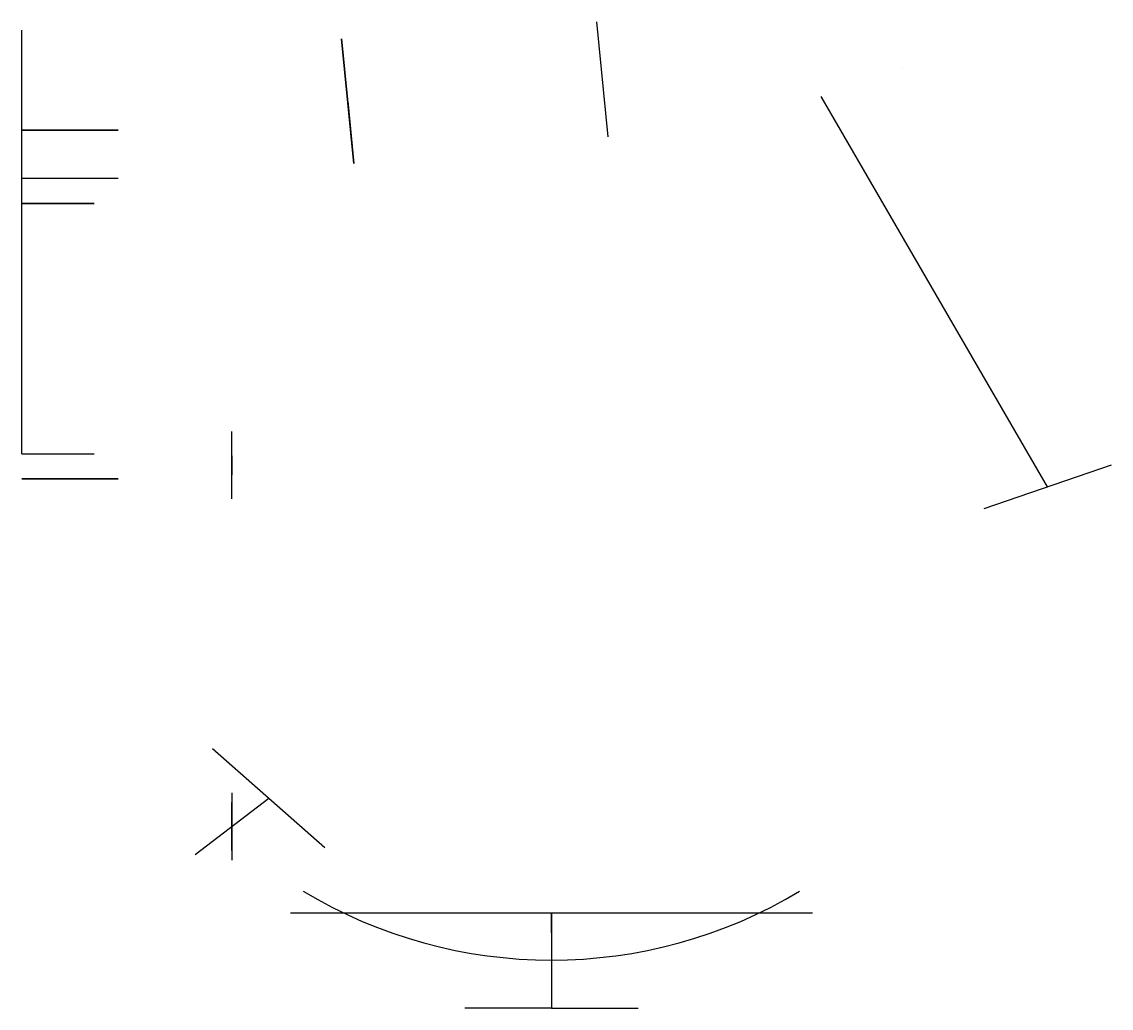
# Model space of a CAD drawing. Header units: inches. Extents: x 3.12 to 8.78, y 0.34 to 5.46.
import ezdxf

# ---------------------------------------------------------------- set-up
doc = ezdxf.new("R2010")
doc.units = ezdxf.units.IN
doc.header["$MEASUREMENT"] = 0

msp = doc.modelspace()

# ---------------------------------------------------------------- linework, layer by layer
at = {"extrusion": (-0.099336, 0.995054, 1.74583e-14)}
msp.add_line((6.1666, 4.8637, -3.7359), (6.107, 5.4607, -3.7359), dxfattribs=at)
msp.add_line((6.1666, 4.8637, -3.7359), (6.107, 5.4607, -3.7359), dxfattribs=at)
at = {"extrusion": (-1, -6.21104e-16, 0)}
msp.add_line((3.1214, 3.2178, 1.1487), (3.1214, 5.4178, 1.1487), dxfattribs=at)
for p, q in [((4.8457, 4.7251, -12.2125), (4.7811, 5.3718, -13.0375)), ((4.7811, 5.3718, -12.2125), (4.8457, 4.7251, -13.0375)), ((3.6214, 4.8978, 0.8987), (3.1214, 4.8978, 0.5587)), ((3.1214, 4.8978, 0.8987), (3.6214, 4.8978, 0.5587)), ((4.2126, 2.9825, 3.9993), (4.2126, 3.3325, 3.9993)), ((3.6214, 3.0878, 1.1487), (3.1214, 3.0878, 1.1487)), ((3.6214, 3.0878, 1.1487), (3.1214, 3.0878, 0.3087)), ((3.1214, 3.0878, 1.1487), (3.6214, 3.0878, 0.3087)), ((4.6947, 1.17, 1.1487), (4.1122, 1.6851, 1.1487)), ((4.4034, 1.4276, 1.1487), (4.0218, 1.1347, 1.1487)), ((4.2126, 1.1561, 1.3987), (4.2126, 1.4061, 1.3987)), ((4.5157, 0.8335, 0.7287), (7.2271, 0.8335, 0.7287)), ((5.8714, 0.8335, 0.7287), (5.8714, 0.3378, 0.7287)), ((5.8714, 0.3378, 0.7287), (5.8714, 0.3378, 0.3087))]:
    msp.add_line(p, q)
at = {"extrusion": (0.326257, -0.945281, 1.2326e-32)}
for p, q in [((7.6963, 5.2189, 1.5087), (7.6963, 5.2189, 0.2087)), ((8.4467, 3.0448, 0.2087), (7.2709, 5.0721, 0.8587)), ((8.7776, 3.1589, 0.8587), (8.1159, 2.9306, 0.8587))]:
    msp.add_line(p, q, dxfattribs=at)
at = {"extrusion": (0.995054, 0.099336, -3.42583e-15)}
for p, q in [((4.8134, 5.0484, -12.625), (4.8457, 4.7251, -12.625)), ((4.8457, 4.7251, -12.1687), (4.8457, 4.7251, -12.2562)), ((4.8457, 4.7251, -12.2125), (4.8457, 4.7251, -12.3))]:
    msp.add_line(p, q, dxfattribs=at)
at = {"extrusion": (-1, 0, 6.12323e-17)}
for p, q in [((3.1214, 4.6478, 1.1487), (3.6214, 4.6478, 0.3087)), ((3.1214, 4.6478, 0.3087), (3.6214, 4.6478, 1.1487)), ((3.1214, 4.5178, 1.0787), (3.4964, 4.5178, 1.0787)), ((3.4964, 4.5178, 0.3787), (3.1214, 4.5178, 0.3787)), ((3.4964, 4.5178, 1.0787), (3.4964, 4.5178, 0.3787)), ((3.1214, 3.2178, 1.0787), (3.4964, 3.2178, 1.0787)), ((3.1214, 3.0878, 0.3087), (3.6214, 3.0878, 1.1487)), ((3.1214, 3.0878, 1.1487), (3.6214, 3.0878, 0.3087))]:
    msp.add_line(p, q, dxfattribs=at)
at = {"extrusion": (-2.44758e-28, 1.72233e-14, -1)}
msp.add_line((4.2126, 3.2072, 3.9937), (4.2126, 3.1078, 4.005), dxfattribs=at)
at = {"extrusion": (3.28871e-15, 1, -6.06595e-15)}
for p, q in [((8.7075, 3.1348, 0.3087), (8.7075, 3.1348, 0.2087)), ((5.8714, 0.7288, 0.7287), (5.8714, 0.8335, 0.7287)), ((5.8714, 0.3378, 0.7287), (5.4214, 0.3378, 0.7238)), ((5.8714, 0.3378, 0.7287), (6.3213, 0.3378, 0.7336))]:
    msp.add_line(p, q, dxfattribs=at)
at = {"extrusion": (5.32907e-15, 1, 0)}
msp.add_line((3.3046, 3.0878, 0.8409), (3.4381, 3.0878, 0.6165), dxfattribs=at)
at = {"extrusion": (1.77636e-15, 1, 0)}
msp.add_line((4.2126, 1.4561, 1.2869), (4.2126, 1.1061, 1.2869), dxfattribs=at)
msp.add_arc((5.8714, 3.0878, 0.7287), 2.5, 238.978, 301.022)
msp.add_arc((5.8714, 3.0878, 0.7287), 2.5, 238.978, 301.022)

doc.saveas('drawing.dxf')
